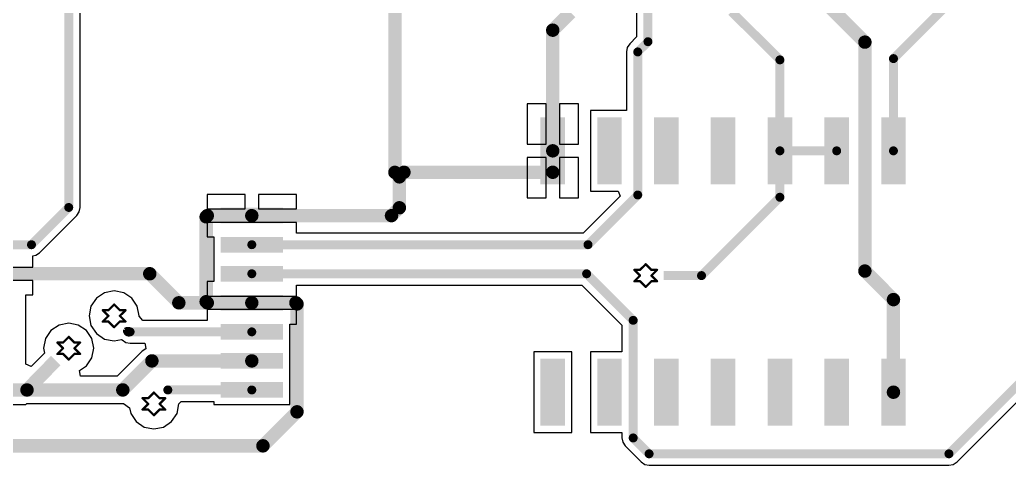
# Paper-space layout 'Лист1' of a CAD drawing. Header units: millimetres. Extents: x 0 to 594, y 0 to 420.
# Drawn here: x 173.62 to 217.82, y 232.24 to 252.15 of the extents above; entities that cross this region are included whole.
import ezdxf

# ---------------------------------------------------------------- set-up
doc = ezdxf.new("R2010")
doc.units = ezdxf.units.MM
doc.layers.add('DrillDrawing', color=1, linetype='Continuous')
doc.layers.add('TopLayer', color=1, linetype='Continuous')

psp = doc.layouts.new('Лист1')

# ---------------------------------------------------------------- hatches: boundary and pattern name
at = {"layer": 'TopLayer'}
for points in [[(196.88, 247.792), (197.979, 247.792), (197.979, 244.796), (196.88, 244.796)], [(199.417, 247.792), (200.516, 247.792), (200.516, 244.796), (199.417, 244.796)], [(201.955, 247.792), (203.053, 247.792), (203.053, 244.796), (201.955, 244.796)], [(204.492, 247.792), (205.591, 247.792), (205.591, 244.796), (204.492, 244.796)], [(207.029, 247.792), (208.128, 247.792), (208.128, 244.796), (207.029, 244.796)], [(209.567, 247.792), (210.665, 247.792), (210.665, 244.796), (209.567, 244.796)], [(212.104, 247.792), (213.203, 247.792), (213.203, 244.796), (212.104, 244.796)], [(185.382, 243.747), (185.382, 243.047), (182.585, 243.047), (182.585, 243.747)], [(185.382, 242.448), (185.382, 241.749), (182.585, 241.749), (182.585, 242.448)], [(185.382, 241.149), (185.382, 240.45), (182.585, 240.45), (182.585, 241.149)], [(185.382, 239.851), (185.382, 239.152), (182.585, 239.152), (182.585, 239.851)], [(185.382, 238.552), (185.382, 237.853), (182.585, 237.853), (182.585, 238.552)], [(185.382, 237.254), (185.382, 236.554), (182.585, 236.554), (182.585, 237.254)], [(196.88, 237.004), (197.979, 237.004), (197.979, 234.007), (196.88, 234.007)], [(199.417, 237.004), (200.516, 237.004), (200.516, 234.007), (199.417, 234.007)], [(201.955, 237.004), (203.053, 237.004), (203.053, 234.007), (201.955, 234.007)], [(204.492, 237.004), (205.591, 237.004), (205.591, 234.007), (204.492, 234.007)], [(207.029, 237.004), (208.128, 237.004), (208.128, 234.007), (207.029, 234.007)], [(209.567, 237.004), (210.665, 237.004), (210.665, 234.007), (209.567, 234.007)], [(212.104, 237.004), (213.203, 237.004), (213.203, 234.007), (212.104, 234.007)], [(185.382, 235.955), (185.382, 235.256), (182.585, 235.256), (182.585, 235.955)]]:
    psp.add_hatch(color=1, dxfattribs=at).paths.add_polyline_path(points)

# ---------------------------------------------------------------- linework, layer by layer
at = {"layer": 'DrillDrawing', "const_width": 0.101}
for points in [[(201.075, 240.972), (201.329, 240.718)], [(201.075, 240.972), (201.329, 240.972)], [(201.329, 240.972), (201.583, 241.225)], [(201.583, 241.225), (201.836, 240.972)], [(201.836, 240.972), (202.09, 240.972)], [(201.836, 240.718), (202.09, 240.972)], [(201.075, 240.464), (201.329, 240.718)], [(201.075, 240.464), (201.329, 240.464)], [(201.329, 240.464), (201.583, 240.21)], [(201.583, 240.21), (201.836, 240.464)], [(201.836, 240.718), (202.09, 240.464)], [(201.836, 240.464), (202.09, 240.464)], [(177.326, 239.17), (177.58, 238.916)], [(177.326, 239.17), (177.58, 239.17)], [(177.58, 239.17), (177.833, 239.424)], [(177.833, 239.424), (178.087, 239.17)], [(178.087, 239.17), (178.341, 239.17)], [(178.087, 238.916), (178.341, 239.17)], [(177.326, 238.663), (177.58, 238.916)], [(178.087, 238.916), (178.341, 238.663)], [(177.326, 238.663), (177.58, 238.663)], [(177.58, 238.663), (177.833, 238.409)], [(177.833, 238.409), (178.087, 238.663)], [(178.087, 238.663), (178.341, 238.663)], [(175.55, 237.724), (175.803, 237.978)], [(175.803, 237.978), (176.057, 237.724)], [(175.296, 237.724), (175.55, 237.47)], [(175.296, 237.724), (175.55, 237.724)], [(175.296, 237.216), (175.55, 237.47)], [(176.057, 237.724), (176.311, 237.724)], [(176.057, 237.47), (176.311, 237.724)], [(176.057, 237.47), (176.311, 237.216)], [(175.296, 237.216), (175.55, 237.216)], [(175.55, 237.216), (175.803, 236.963)], [(175.803, 236.963), (176.057, 237.216)], [(176.057, 237.216), (176.311, 237.216)], [(179.102, 235.237), (179.356, 234.984)], [(179.102, 235.237), (179.356, 235.237)], [(179.356, 235.237), (179.609, 235.491)], [(179.609, 235.491), (179.863, 235.237)], [(179.863, 235.237), (180.117, 235.237)], [(179.863, 234.984), (180.117, 235.237)], [(179.102, 234.73), (179.356, 234.984)], [(179.102, 234.73), (179.356, 234.73)], [(179.356, 234.73), (179.609, 234.476)], [(179.609, 234.476), (179.863, 234.73)], [(179.863, 234.984), (180.117, 234.73)], [(179.863, 234.73), (180.117, 234.73)]]:
    psp.add_lwpolyline(points, dxfattribs=at)
at = {"layer": 'DrillDrawing', "const_width": 0.0507}
for points in [[(201.05, 240.972, 1), (201.1, 240.972, 1)], [(201.05, 240.972, 1), (201.1, 240.972, 1)], [(201.303, 240.972, 1), (201.354, 240.972, 1)], [(201.303, 240.972, 1), (201.354, 240.972, 1)], [(201.557, 241.225, 1), (201.608, 241.225, 1)], [(201.557, 241.225, 1), (201.608, 241.225, 1)], [(201.811, 240.972, 1), (201.862, 240.972, 1)], [(201.811, 240.972, 1), (201.862, 240.972, 1)], [(202.065, 240.972, 1), (202.115, 240.972, 1)], [(202.065, 240.972, 1), (202.115, 240.972, 1)], [(201.05, 240.464, 1), (201.1, 240.464, 1)], [(201.05, 240.464, 1), (201.1, 240.464, 1)], [(201.303, 240.718, 1), (201.354, 240.718, 1)], [(201.303, 240.718, 1), (201.354, 240.718, 1)], [(201.303, 240.464, 1), (201.354, 240.464, 1)], [(201.303, 240.464, 1), (201.354, 240.464, 1)], [(201.811, 240.718, 1), (201.862, 240.718, 1)], [(201.811, 240.718, 1), (201.862, 240.718, 1)], [(201.811, 240.464, 1), (201.862, 240.464, 1)], [(201.811, 240.464, 1), (201.862, 240.464, 1)], [(202.065, 240.464, 1), (202.115, 240.464, 1)], [(202.065, 240.464, 1), (202.115, 240.464, 1)], [(201.557, 240.21, 1), (201.608, 240.21, 1)], [(201.557, 240.21, 1), (201.608, 240.21, 1)], [(177.3, 239.17, 1), (177.351, 239.17, 1)], [(177.3, 239.17, 1), (177.351, 239.17, 1)], [(177.554, 239.17, 1), (177.605, 239.17, 1)], [(177.554, 239.17, 1), (177.605, 239.17, 1)], [(177.808, 239.424, 1), (177.859, 239.424, 1)], [(177.808, 239.424, 1), (177.859, 239.424, 1)], [(178.062, 239.17, 1), (178.112, 239.17, 1)], [(178.062, 239.17, 1), (178.112, 239.17, 1)], [(178.315, 239.17, 1), (178.366, 239.17, 1)], [(178.315, 239.17, 1), (178.366, 239.17, 1)], [(177.554, 238.916, 1), (177.605, 238.916, 1)], [(177.554, 238.916, 1), (177.605, 238.916, 1)], [(178.062, 238.916, 1), (178.112, 238.916, 1)], [(178.062, 238.916, 1), (178.112, 238.916, 1)], [(177.3, 238.663, 1), (177.351, 238.663, 1)], [(177.3, 238.663, 1), (177.351, 238.663, 1)], [(177.554, 238.663, 1), (177.605, 238.663, 1)], [(177.554, 238.663, 1), (177.605, 238.663, 1)], [(177.808, 238.409, 1), (177.859, 238.409, 1)], [(177.808, 238.409, 1), (177.859, 238.409, 1)], [(178.062, 238.663, 1), (178.112, 238.663, 1)], [(178.062, 238.663, 1), (178.112, 238.663, 1)], [(178.315, 238.663, 1), (178.366, 238.663, 1)], [(178.315, 238.663, 1), (178.366, 238.663, 1)], [(175.778, 237.978, 1), (175.829, 237.978, 1)], [(175.778, 237.978, 1), (175.829, 237.978, 1)], [(175.271, 237.724, 1), (175.321, 237.724, 1)], [(175.271, 237.724, 1), (175.321, 237.724, 1)], [(175.524, 237.724, 1), (175.575, 237.724, 1)], [(175.524, 237.724, 1), (175.575, 237.724, 1)], [(175.524, 237.47, 1), (175.575, 237.47, 1)], [(175.524, 237.47, 1), (175.575, 237.47, 1)], [(176.032, 237.724, 1), (176.083, 237.724, 1)], [(176.032, 237.724, 1), (176.083, 237.724, 1)], [(176.032, 237.47, 1), (176.083, 237.47, 1)], [(176.032, 237.47, 1), (176.083, 237.47, 1)], [(176.286, 237.724, 1), (176.336, 237.724, 1)], [(176.286, 237.724, 1), (176.336, 237.724, 1)], [(175.271, 237.216, 1), (175.321, 237.216, 1)], [(175.271, 237.216, 1), (175.321, 237.216, 1)], [(175.524, 237.216, 1), (175.575, 237.216, 1)], [(175.524, 237.216, 1), (175.575, 237.216, 1)], [(175.778, 236.963, 1), (175.829, 236.963, 1)], [(175.778, 236.963, 1), (175.829, 236.963, 1)], [(176.032, 237.216, 1), (176.083, 237.216, 1)], [(176.032, 237.216, 1), (176.083, 237.216, 1)], [(176.286, 237.216, 1), (176.336, 237.216, 1)], [(176.286, 237.216, 1), (176.336, 237.216, 1)], [(179.077, 235.237, 1), (179.127, 235.237, 1)], [(179.077, 235.237, 1), (179.127, 235.237, 1)], [(179.33, 235.237, 1), (179.381, 235.237, 1)], [(179.33, 235.237, 1), (179.381, 235.237, 1)], [(179.584, 235.491, 1), (179.635, 235.491, 1)], [(179.584, 235.491, 1), (179.635, 235.491, 1)], [(179.838, 235.237, 1), (179.889, 235.237, 1)], [(179.838, 235.237, 1), (179.889, 235.237, 1)], [(180.092, 235.237, 1), (180.142, 235.237, 1)], [(180.092, 235.237, 1), (180.142, 235.237, 1)], [(179.077, 234.73, 1), (179.127, 234.73, 1)], [(179.077, 234.73, 1), (179.127, 234.73, 1)], [(179.33, 234.984, 1), (179.381, 234.984, 1)], [(179.33, 234.984, 1), (179.381, 234.984, 1)], [(179.33, 234.73, 1), (179.381, 234.73, 1)], [(179.33, 234.73, 1), (179.381, 234.73, 1)], [(179.838, 234.984, 1), (179.889, 234.984, 1)], [(179.838, 234.984, 1), (179.889, 234.984, 1)], [(179.838, 234.73, 1), (179.889, 234.73, 1)], [(179.838, 234.73, 1), (179.889, 234.73, 1)], [(180.092, 234.73, 1), (180.142, 234.73, 1)], [(180.092, 234.73, 1), (180.142, 234.73, 1)], [(179.584, 234.476, 1), (179.635, 234.476, 1)], [(179.584, 234.476, 1), (179.635, 234.476, 1)]]:
    psp.add_lwpolyline(points, format="xyb", close=True, dxfattribs=at)
at = {"layer": 'TopLayer'}
for p, q in [((176.313, 243.763), (176.313, 266.497)), ((201.175, 254.885), (201.175, 251.383)), ((201.175, 251.383), (200.867, 251.075)), ((200.757, 250.91), (200.718, 250.715)), ((200.718, 250.715), (200.718, 248.092)), ((200.867, 251.075), (200.757, 250.91)), ((197.13, 248.392), (196.281, 248.392)), ((196.281, 248.392), (196.281, 246.594)), ((197.13, 246.594), (197.13, 248.392)), ((198.578, 248.392), (197.729, 248.392)), ((197.729, 248.392), (197.729, 246.594)), ((198.578, 246.594), (198.578, 248.392)), ((200.718, 248.092), (199.118, 248.092)), ((199.118, 248.092), (199.118, 244.496)), ((196.281, 246.594), (197.13, 246.594)), ((197.729, 246.594), (198.578, 246.594)), ((197.13, 245.994), (196.281, 245.994)), ((196.281, 245.994), (196.281, 244.196)), ((197.13, 244.196), (197.13, 245.994)), ((198.578, 245.994), (197.729, 245.994)), ((197.729, 245.994), (197.729, 244.196)), ((198.578, 244.196), (198.578, 245.994)), ((199.118, 244.496), (200.351, 244.496)), ((200.351, 244.496), (200.448, 244.261)), ((183.684, 244.346), (181.986, 244.346)), ((181.986, 244.346), (181.986, 243.697)), ((183.684, 243.697), (183.684, 244.346)), ((185.981, 244.346), (184.283, 244.346)), ((184.283, 244.346), (184.283, 243.697)), ((185.981, 243.697), (185.981, 244.346)), ((196.281, 244.196), (197.13, 244.196)), ((197.729, 244.196), (198.578, 244.196)), ((200.448, 244.261), (198.794, 242.608)), ((176.274, 243.568), (176.313, 243.763)), ((181.986, 243.697), (183.684, 243.697)), ((184.283, 243.697), (185.981, 243.697)), ((174.499, 241.738), (176.164, 243.403)), ((176.164, 243.403), (176.274, 243.568)), ((183.984, 243.097), (181.986, 243.097)), ((181.986, 243.097), (181.986, 242.448)), ((185.981, 243.097), (183.984, 243.097)), ((185.981, 242.608), (185.981, 243.097)), ((181.986, 242.448), (182.285, 242.448)), ((182.285, 242.448), (182.285, 240.45)), ((198.794, 242.608), (185.981, 242.608)), ((174.194, 241.6), (174.334, 241.628)), ((174.194, 241.099), (174.194, 241.6)), ((174.334, 241.628), (174.499, 241.738)), ((172.196, 241.099), (174.194, 241.099)), ((174.194, 240.5), (172.196, 240.5)), ((174.194, 239.851), (174.194, 240.5)), ((182.285, 240.45), (181.986, 240.45)), ((181.986, 240.45), (181.986, 239.801)), ((185.981, 239.801), (185.981, 240.291)), ((185.981, 240.291), (198.732, 240.291)), ((198.732, 240.291), (200.515, 238.507)), ((173.894, 237.553), (173.894, 239.851)), ((173.894, 239.851), (174.194, 239.851)), ((177.041, 239.709), (176.798, 239.345)), ((177.405, 239.951), (177.041, 239.709)), ((177.833, 240.037), (177.405, 239.951)), ((178.262, 239.951), (177.833, 240.037)), ((178.626, 239.709), (178.262, 239.951)), ((178.868, 239.345), (178.626, 239.709)), ((181.986, 239.801), (183.984, 239.801)), ((183.984, 239.801), (185.981, 239.801)), ((176.798, 239.345), (176.713, 238.916)), ((178.954, 238.916), (178.868, 239.345)), ((183.984, 239.201), (181.986, 239.201)), ((181.986, 239.201), (181.986, 238.712)), ((185.981, 239.201), (183.984, 239.201)), ((185.981, 238.552), (185.981, 239.201)), ((176.713, 238.916), (176.798, 238.488)), ((178.952, 238.908), (178.954, 238.916)), ((179.113, 238.712), (178.952, 238.908)), ((175.375, 238.505), (175.011, 238.262)), ((175.803, 238.59), (175.375, 238.505)), ((176.232, 238.505), (175.803, 238.59)), ((176.596, 238.262), (176.232, 238.505)), ((176.798, 238.488), (177.041, 238.124)), ((181.986, 238.712), (179.113, 238.712)), ((185.682, 237.553), (185.682, 238.552)), ((185.682, 238.552), (185.981, 238.552)), ((200.515, 238.507), (200.515, 237.304)), ((174.768, 237.899), (174.683, 237.47)), ((175.011, 238.262), (174.768, 237.899)), ((176.839, 237.899), (176.596, 238.262)), ((176.924, 237.47), (176.839, 237.899)), ((177.041, 238.124), (177.405, 237.881)), ((177.405, 237.881), (177.833, 237.796)), ((177.833, 237.796), (178.167, 237.862)), ((178.167, 237.862), (178.187, 237.842)), ((178.187, 237.842), (178.352, 237.732)), ((173.894, 237.3), (173.894, 237.553)), ((173.894, 237.553), (173.894, 237.553)), ((173.894, 237.553), (173.894, 237.553)), ((173.894, 237.553), (173.894, 237.553)), ((174.683, 237.47), (174.726, 237.256)), ((176.839, 237.041), (176.924, 237.47)), ((178.352, 237.732), (178.547, 237.693)), ((178.547, 237.693), (179.2, 237.693)), ((179.242, 237.44), (179.087, 237.336)), ((179.2, 237.693), (179.22, 237.64)), ((179.22, 237.64), (179.242, 237.44)), ((185.682, 237.3), (185.682, 237.553)), ((185.682, 237.553), (185.682, 237.553)), ((185.682, 237.553), (185.682, 237.553)), ((185.682, 237.553), (185.682, 237.553)), ((215.492, 232.391), (220.617, 237.516)), ((173.894, 236.757), (173.894, 237.3)), ((174.726, 237.256), (174.129, 236.66)), ((176.596, 236.678), (176.839, 237.041)), ((179.087, 237.336), (177.967, 236.216)), ((179.087, 237.336), (179.087, 237.336)), ((185.682, 234.956), (185.682, 237.3)), ((198.279, 237.304), (196.58, 237.304)), ((196.58, 237.304), (196.58, 233.707)), ((198.279, 233.707), (198.279, 237.304)), ((200.515, 237.304), (199.118, 237.304)), ((199.118, 237.304), (199.118, 233.707)), ((174.129, 236.66), (173.894, 236.757)), ((176.285, 236.47), (176.596, 236.678)), ((176.335, 236.216), (176.285, 236.47)), ((177.967, 236.216), (176.335, 236.216)), ((170.498, 234.956), (173.894, 234.956)), ((173.894, 234.956), (173.939, 234.994)), ((173.894, 234.956), (173.894, 234.956)), ((173.939, 234.994), (178.22, 234.994)), ((178.22, 234.994), (178.247, 234.999)), ((178.22, 234.994), (178.22, 234.994)), ((178.247, 234.999), (178.256, 234.999)), ((178.256, 234.999), (178.524, 234.806)), ((178.524, 234.806), (178.574, 234.555)), ((180.645, 234.555), (180.73, 234.984)), ((180.73, 234.984), (180.822, 235.096)), ((180.822, 235.096), (182.285, 235.096)), ((182.285, 235.096), (182.285, 234.956)), ((182.285, 234.956), (185.682, 234.956)), ((178.574, 234.555), (178.817, 234.191)), ((180.402, 234.191), (180.645, 234.555)), ((178.817, 234.191), (179.181, 233.948)), ((179.181, 233.948), (179.609, 233.863)), ((179.609, 233.863), (180.038, 233.948)), ((180.038, 233.948), (180.402, 234.191)), ((196.58, 233.707), (198.279, 233.707)), ((199.118, 233.707), (200.515, 233.707)), ((200.515, 233.707), (200.515, 233.461)), ((200.515, 233.461), (200.554, 233.266)), ((200.554, 233.266), (200.664, 233.101)), ((200.664, 233.101), (201.375, 232.391)), ((201.375, 232.391), (201.54, 232.28)), ((201.54, 232.28), (201.735, 232.241)), ((201.735, 232.241), (215.132, 232.241)), ((215.132, 232.241), (215.327, 232.28)), ((215.327, 232.28), (215.492, 232.391))]:
    psp.add_line(p, q, dxfattribs=at)
for points, const_width in [([(201.684, 251.172), (201.684, 280.706)], 0.4), ([(190.377, 245.331), (190.377, 271.421)], 0.599), ([(175.803, 243.763), (175.803, 266.497)], 0.4), ([(212.653, 250.417), (218.147, 255.911)], 0.4), ([(207.958, 254.572), (211.377, 251.153)], 0.599), ([(197.429, 251.687), (198.225, 252.485)], 0.599), ([(205.421, 252.517), (207.579, 250.36)], 0.4), ([(197.429, 246.294), (197.429, 251.687)], 0.599), ([(201.227, 250.715), (201.684, 251.172)], 0.4), ([(211.377, 240.921), (211.377, 251.153)], 0.599), ([(201.227, 244.321), (201.227, 250.715)], 0.4), ([(207.579, 246.294), (207.579, 250.36)], 0.4), ([(212.653, 246.294), (212.653, 250.417)], 0.4), ([(197.429, 245.336), (197.429, 246.294)], 0.599), ([(207.579, 244.219), (207.579, 246.294)], 0.4), ([(207.579, 246.294), (210.116, 246.294)], 0.4), ([(190.377, 245.331), (190.577, 245.131)], 0.599), ([(190.577, 245.131), (190.781, 245.336)], 0.599), ([(190.577, 243.748), (190.577, 245.131)], 0.599), ([(190.781, 245.336), (197.429, 245.336)], 0.599), ([(199.005, 242.098), (201.227, 244.321)], 0.4), ([(190.226, 243.397), (190.577, 243.748)], 0.599), ([(204.077, 240.718), (207.579, 244.219)], 0.4), ([(174.139, 242.098), (175.803, 243.763)], 0.4), ([(181.944, 243.346), (181.995, 243.397)], 0.599), ([(181.944, 239.552), (181.944, 243.346)], 0.599), ([(181.995, 243.397), (183.984, 243.397)], 0.599), ([(183.984, 243.397), (190.226, 243.397)], 0.599), ([(172.196, 242.098), (174.139, 242.098)], 0.4), ([(183.984, 242.098), (199.005, 242.098)], 0.4), ([(172.196, 240.8), (179.424, 240.8)], 0.599), ([(179.424, 240.8), (180.722, 239.501)], 0.599), ([(183.984, 240.8), (198.943, 240.8)], 0.4), ([(198.943, 240.8), (201.024, 238.718)], 0.4), ([(211.377, 240.921), (212.653, 239.644)], 0.599), ([(202.382, 240.717), (204.077, 240.718)], 0.4), ([(180.722, 239.501), (181.995, 239.501)], 0.599), ([(181.944, 239.552), (181.995, 239.501)], 0.599), ([(181.995, 239.501), (183.984, 239.501)], 0.599), ([(183.984, 239.501), (185.953, 239.501)], 0.599), ([(185.953, 239.501), (186.003, 239.45)], 0.599), ([(186.003, 234.628), (186.003, 239.45)], 0.599), ([(212.653, 235.505), (212.653, 239.644)], 0.599), ([(201.024, 233.461), (201.024, 238.718)], 0.4), ([(178.547, 238.203), (183.984, 238.203)], 0.4), ([(215.132, 232.751), (220.257, 237.876)], 0.4), ([(173.939, 235.605), (175.224, 236.919)], 0.599), ([(178.22, 235.605), (179.519, 236.904)], 0.599), ([(179.519, 236.904), (183.984, 236.904)], 0.599), ([(172.196, 235.605), (173.939, 235.605)], 0.599), ([(173.939, 235.605), (178.22, 235.605)], 0.599), ([(180.231, 235.605), (183.984, 235.605)], 0.4), ([(184.483, 233.108), (186.003, 234.628)], 0.599), ([(201.024, 233.461), (201.735, 232.751)], 0.4), ([(160.36, 233.108), (184.483, 233.108)], 0.599), ([(201.735, 232.751), (215.132, 232.751)], 0.4)]:
    psp.add_lwpolyline(points, dxfattribs=dict(at, const_width=const_width))
for points, const_width in [([(197.28, 251.687, 1), (197.579, 251.687, 1)], 0.3), ([(197.28, 251.687, 1), (197.579, 251.687, 1)], 0.3), ([(201.584, 251.172, 1), (201.784, 251.172, 1)], 0.2), ([(201.584, 251.172, 1), (201.784, 251.172, 1)], 0.2), ([(211.227, 251.153, 1), (211.526, 251.153, 1)], 0.3), ([(211.227, 251.153, 1), (211.526, 251.153, 1)], 0.3), ([(201.127, 250.715, 1), (201.327, 250.715, 1)], 0.2), ([(201.127, 250.715, 1), (201.327, 250.715, 1)], 0.2), ([(207.479, 250.36, 1), (207.679, 250.36, 1)], 0.2), ([(207.479, 250.36, 1), (207.679, 250.36, 1)], 0.2), ([(212.553, 250.417, 1), (212.753, 250.417, 1)], 0.2), ([(212.553, 250.417, 1), (212.753, 250.417, 1)], 0.2), ([(197.28, 246.294, 1), (197.579, 246.294, 1)], 0.3), ([(197.28, 246.294, 1), (197.579, 246.294, 1)], 0.3), ([(207.479, 246.294, 1), (207.679, 246.294, 1)], 0.2), ([(207.479, 246.294, 1), (207.679, 246.294, 1)], 0.2), ([(207.479, 246.294, 1), (207.679, 246.294, 1)], 0.2), ([(210.016, 246.294, 1), (210.216, 246.294, 1)], 0.2), ([(212.553, 246.294, 1), (212.753, 246.294, 1)], 0.2), ([(190.227, 245.331, 1), (190.527, 245.331, 1)], 0.3), ([(190.227, 245.331, 1), (190.527, 245.331, 1)], 0.3), ([(190.427, 245.131, 1), (190.726, 245.131, 1)], 0.3), ([(190.427, 245.131, 1), (190.726, 245.131, 1)], 0.3), ([(190.427, 245.131, 1), (190.726, 245.131, 1)], 0.3), ([(190.631, 245.336, 1), (190.931, 245.336, 1)], 0.3), ([(190.631, 245.336, 1), (190.931, 245.336, 1)], 0.3), ([(197.28, 245.336, 1), (197.579, 245.336, 1)], 0.3), ([(197.28, 245.336, 1), (197.579, 245.336, 1)], 0.3), ([(201.127, 244.321, 1), (201.327, 244.321, 1)], 0.2), ([(201.127, 244.321, 1), (201.327, 244.321, 1)], 0.2), ([(190.427, 243.748, 1), (190.726, 243.748, 1)], 0.3), ([(190.427, 243.748, 1), (190.726, 243.748, 1)], 0.3), ([(207.479, 244.219, 1), (207.679, 244.219, 1)], 0.2), ([(207.479, 244.219, 1), (207.679, 244.219, 1)], 0.2), ([(175.704, 243.763, 1), (175.903, 243.763, 1)], 0.2), ([(175.704, 243.763, 1), (175.903, 243.763, 1)], 0.2), ([(181.794, 243.346, 1), (182.094, 243.346, 1)], 0.3), ([(181.794, 243.346, 1), (182.094, 243.346, 1)], 0.3), ([(181.845, 243.397, 1), (182.144, 243.397, 1)], 0.3), ([(181.845, 243.397, 1), (182.144, 243.397, 1)], 0.3), ([(183.834, 243.397, 1), (184.133, 243.397, 1)], 0.3), ([(183.834, 243.397, 1), (184.133, 243.397, 1)], 0.3), ([(190.076, 243.397, 1), (190.375, 243.397, 1)], 0.3), ([(190.076, 243.397, 1), (190.375, 243.397, 1)], 0.3), ([(174.039, 242.098, 1), (174.239, 242.098, 1)], 0.2), ([(174.039, 242.098, 1), (174.239, 242.098, 1)], 0.2), ([(183.884, 242.098, 1), (184.083, 242.098, 1)], 0.2), ([(198.905, 242.098, 1), (199.105, 242.098, 1)], 0.2), ([(198.905, 242.098, 1), (199.105, 242.098, 1)], 0.2), ([(179.274, 240.8, 1), (179.574, 240.8, 1)], 0.3), ([(179.274, 240.8, 1), (179.574, 240.8, 1)], 0.3), ([(183.884, 240.8, 1), (184.083, 240.8, 1)], 0.2), ([(198.843, 240.8, 1), (199.043, 240.8, 1)], 0.2), ([(198.843, 240.8, 1), (199.043, 240.8, 1)], 0.2), ([(211.227, 240.921, 1), (211.526, 240.921, 1)], 0.3), ([(211.227, 240.921, 1), (211.526, 240.921, 1)], 0.3), ([(203.977, 240.718, 1), (204.177, 240.718, 1)], 0.2), ([(203.977, 240.718, 1), (204.177, 240.718, 1)], 0.2), ([(180.573, 239.501, 1), (180.872, 239.501, 1)], 0.3), ([(180.573, 239.501, 1), (180.872, 239.501, 1)], 0.3), ([(181.794, 239.552, 1), (182.094, 239.552, 1)], 0.3), ([(181.794, 239.552, 1), (182.094, 239.552, 1)], 0.3), ([(181.845, 239.501, 1), (182.144, 239.501, 1)], 0.3), ([(181.845, 239.501, 1), (182.144, 239.501, 1)], 0.3), ([(181.845, 239.501, 1), (182.144, 239.501, 1)], 0.3), ([(183.834, 239.501, 1), (184.133, 239.501, 1)], 0.3), ([(183.834, 239.501, 1), (184.133, 239.501, 1)], 0.3), ([(185.803, 239.501, 1), (186.103, 239.501, 1)], 0.3), ([(185.803, 239.501, 1), (186.103, 239.501, 1)], 0.3), ([(185.854, 239.45, 1), (186.153, 239.45, 1)], 0.3), ([(185.854, 239.45, 1), (186.153, 239.45, 1)], 0.3), ([(212.503, 239.644, 1), (212.803, 239.644, 1)], 0.3), ([(212.503, 239.644, 1), (212.803, 239.644, 1)], 0.3), ([(200.924, 238.718, 1), (201.124, 238.718, 1)], 0.2), ([(200.924, 238.718, 1), (201.124, 238.718, 1)], 0.2), ([(178.327, 238.288, 0.918202), (178.647, 238.203, 0.453122)], 0.2), ([(178.447, 238.203, 1), (178.647, 238.203, 1)], 0.2), ([(183.884, 238.203, 1), (184.083, 238.203, 1)], 0.2), ([(179.369, 236.904, 1), (179.669, 236.904, 1)], 0.3), ([(179.369, 236.904, 1), (179.669, 236.904, 1)], 0.3), ([(183.834, 236.904, 1), (184.133, 236.904, 1)], 0.3), ([(173.789, 235.605, 1), (174.088, 235.605, 1)], 0.3), ([(173.789, 235.605, 1), (174.088, 235.605, 1)], 0.3), ([(173.789, 235.605, 1), (174.088, 235.605, 1)], 0.3), ([(178.07, 235.605, 1), (178.37, 235.605, 1)], 0.3), ([(178.07, 235.605, 1), (178.37, 235.605, 1)], 0.3), ([(180.131, 235.605, 1), (180.331, 235.605, 1)], 0.2), ([(180.131, 235.605, 1), (180.331, 235.605, 1)], 0.2), ([(183.884, 235.605, 1), (184.083, 235.605, 1)], 0.2), ([(212.503, 235.505, 1), (212.803, 235.505, 1)], 0.3), ([(185.854, 234.628, 1), (186.153, 234.628, 1)], 0.3), ([(185.854, 234.628, 1), (186.153, 234.628, 1)], 0.3), ([(200.924, 233.461, 1), (201.124, 233.461, 1)], 0.2), ([(200.924, 233.461, 1), (201.124, 233.461, 1)], 0.2), ([(184.333, 233.108, 1), (184.633, 233.108, 1)], 0.3), ([(184.333, 233.108, 1), (184.633, 233.108, 1)], 0.3), ([(201.635, 232.751, 1), (201.835, 232.751, 1)], 0.2), ([(201.635, 232.751, 1), (201.835, 232.751, 1)], 0.2), ([(215.032, 232.751, 1), (215.232, 232.751, 1)], 0.2), ([(215.032, 232.751, 1), (215.232, 232.751, 1)], 0.2)]:
    psp.add_lwpolyline(points, format="xyb", close=True, dxfattribs=dict(at, const_width=const_width))

doc.saveas('drawing.dxf')
